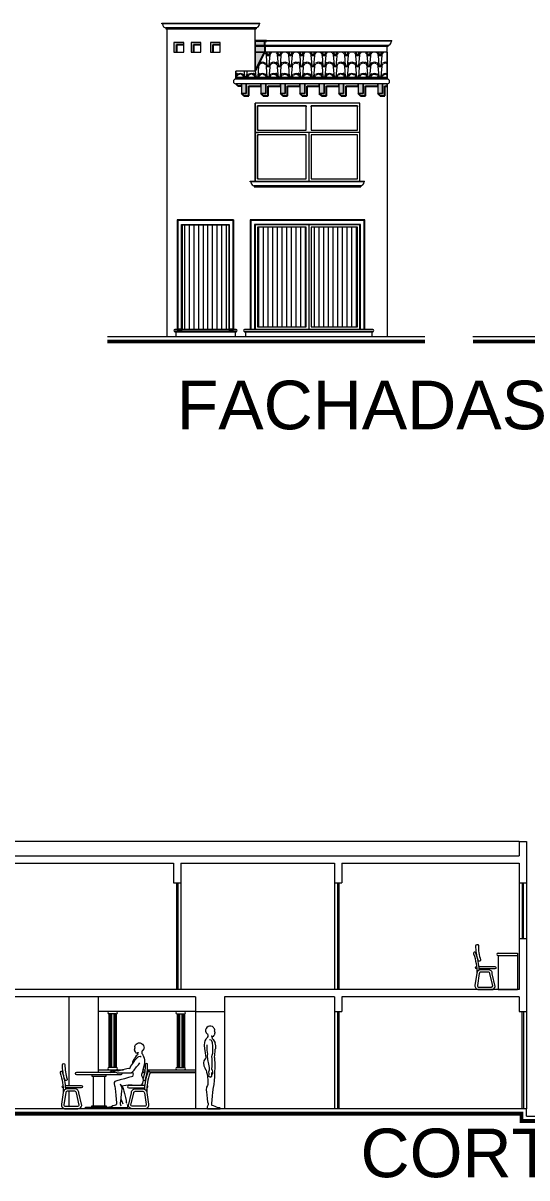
# Model space of a CAD drawing. Header units: millimetres. Extents: x 219.2 to 298.5, y 137.8 to 166.3.
# Drawn here: x 264.96 to 275.3, y 142.54 to 166.29 of the extents above; entities that cross this region are included whole.
import ezdxf

# ---------------------------------------------------------------- set-up
doc = ezdxf.new("R2010")
doc.units = ezdxf.units.MM
for name, color, linetype, lineweight in [('fach00', 33, 'Continuous', 0), ('fach20', 160, 'Continuous', 20), ('fach_som', 254, 'Continuous', 0), ('muebles', 43, 'Continuous', 0), ('ventanas', 4, 'Continuous', 0)]:
    doc.layers.add(name, color=color, linetype=linetype, lineweight=lineweight)
doc.layers.add('NOPLO', color=7, linetype='Continuous', plot=False)
doc.styles.add('espacios', font='arial.ttf', dxfattribs={"height": 0.1})
pattern_1 = [(90, (85.30191, 29.46587), (-0.09525, 6e-18), [])]

# ---------------------------------------------------------------- blocks, each defined once
blk = doc.blocks.new('CULON')
for p, q in [((243.391, 132.814), (243.398, 132.792)), ((243.398, 132.792), (243.399, 132.776)), ((243.329, 132.641), (243.323, 132.581)), ((243.323, 132.581), (243.332, 132.508)), ((243.339, 132.673), (243.329, 132.641)), ((243.361, 132.705), (243.339, 132.673)), ((243.371, 132.722), (243.361, 132.705)), ((243.376, 132.73), (243.371, 132.722)), ((243.386, 132.743), (243.376, 132.73)), ((243.386, 132.543), (243.385, 132.592)), ((243.396, 132.76), (243.386, 132.743)), ((243.399, 132.776), (243.396, 132.76)), ((243.434, 132.698), (243.46, 132.695)), ((243.46, 132.695), (243.482, 132.672)), ((243.49, 132.656), (243.482, 132.672)), ((243.488, 132.768), (243.484, 132.76)), ((243.484, 132.76), (243.484, 132.75)), ((243.484, 132.75), (243.487, 132.733)), ((243.487, 132.733), (243.491, 132.719)), ((243.495, 132.629), (243.49, 132.656)), ((243.491, 132.719), (243.509, 132.703)), ((243.502, 132.566), (243.495, 132.629)), ((243.504, 132.492), (243.502, 132.566)), ((243.509, 132.703), (243.527, 132.665)), ((243.527, 132.665), (243.547, 132.632)), ((243.561, 132.571), (243.547, 132.632)), ((243.561, 132.514), (243.561, 132.571)), ((243.332, 132.508), (243.342, 132.431)), ((243.342, 132.431), (243.351, 132.368)), ((243.353, 132.311), (243.344, 132.301)), ((243.351, 132.368), (243.357, 132.335)), ((243.357, 132.32), (243.353, 132.311)), ((243.357, 132.335), (243.357, 132.32)), ((243.389, 132.482), (243.386, 132.543)), ((243.396, 132.399), (243.389, 132.482)), ((243.393, 132.371), (243.396, 132.399)), ((243.402, 132.291), (243.393, 132.371)), ((243.482, 132.342), (243.491, 132.38)), ((243.491, 132.31), (243.482, 132.342)), ((243.491, 132.38), (243.501, 132.419)), ((243.491, 132.25), (243.491, 132.31)), ((243.501, 132.419), (243.504, 132.492)), ((243.533, 132.327), (243.542, 132.387)), ((243.533, 132.327), (243.536, 132.282)), ((243.542, 132.387), (243.549, 132.469)), ((243.549, 132.504), (243.561, 132.514)), ((243.549, 132.469), (243.549, 132.504)), ((243.319, 132.263), (243.309, 132.219)), ((243.309, 132.219), (243.316, 132.158)), ((243.316, 132.158), (243.336, 132.118)), ((243.344, 132.301), (243.319, 132.263)), ((243.336, 132.118), (243.352, 132.082)), ((243.352, 132.082), (243.365, 132.069)), ((243.365, 132.069), (243.375, 132.031)), ((243.418, 132.193), (243.402, 132.291)), ((243.431, 132.126), (243.418, 132.193)), ((243.418, 132.037), (243.434, 132.078)), ((243.434, 132.078), (243.431, 132.126)), ((243.479, 132.084), (243.485, 132.158)), ((243.498, 132.069), (243.479, 132.084)), ((243.485, 132.158), (243.491, 132.25)), ((243.504, 132.03), (243.498, 132.069)), ((243.536, 132.282), (243.542, 132.218)), ((243.542, 132.123), (243.539, 132.03)), ((243.542, 132.218), (243.542, 132.123)), ((243.375, 132.031), (243.383, 131.988)), ((243.383, 131.988), (243.39, 131.942)), ((243.39, 131.942), (243.397, 131.856)), ((243.397, 131.856), (243.401, 131.774)), ((243.424, 131.992), (243.418, 132.037)), ((243.421, 131.941), (243.424, 131.992)), ((243.449, 131.926), (243.421, 131.941)), ((243.449, 131.926), (243.482, 131.948)), ((243.482, 131.995), (243.482, 132.024)), ((243.482, 132.024), (243.488, 131.992)), ((243.482, 131.948), (243.482, 131.995)), ((243.488, 131.992), (243.501, 131.992)), ((243.501, 131.992), (243.504, 132.03)), ((243.53, 131.849), (243.523, 131.782)), ((243.533, 131.941), (243.53, 131.849)), ((243.539, 132.03), (243.533, 131.941)), ((243.374, 131.717), (243.367, 131.668)), ((243.367, 131.668), (243.371, 131.615)), ((243.371, 131.615), (243.377, 131.565)), ((243.394, 131.752), (243.374, 131.717)), ((243.401, 131.774), (243.394, 131.752)), ((243.497, 131.617), (243.486, 131.535)), ((243.507, 131.722), (243.497, 131.617)), ((243.514, 131.731), (243.507, 131.722)), ((243.523, 131.782), (243.514, 131.731)), ((243.377, 131.565), (243.384, 131.479)), ((243.384, 131.479), (243.395, 131.416)), ((243.403, 131.36), (243.388, 131.318)), ((243.395, 131.416), (243.403, 131.384)), ((243.403, 131.384), (243.403, 131.36)), ((243.486, 131.535), (243.478, 131.384)), ((243.478, 131.384), (243.478, 131.353)), ((243.388, 131.318), (243.387, 131.289)), ((243.387, 131.289), (243.391, 131.276)), ((243.391, 131.276), (243.652, 131.276)), ((243.481, 131.347), (243.478, 131.353)), ((243.486, 131.343), (243.481, 131.347)), ((243.519, 131.333), (243.486, 131.343)), ((243.549, 131.323), (243.519, 131.333)), ((243.58, 131.308), (243.549, 131.323)), ((243.615, 131.297), (243.58, 131.308)), ((243.619, 131.296), (243.615, 131.297)), ((243.634, 131.296), (243.619, 131.296)), ((243.647, 131.295), (243.634, 131.296)), ((243.652, 131.289), (243.647, 131.295)), ((243.652, 131.289), (243.652, 131.276))]:
    blk.add_line(p, q)
blk.add_lwpolyline([(243.535, 132.808), (243.537, 132.811), (243.543, 132.815), (243.539, 132.826), (243.547, 132.828), (243.551, 132.831), (243.552, 132.835), (243.537, 132.88), (243.541, 132.891), (243.54, 132.902), (243.536, 132.921), (243.526, 132.937), (243.516, 132.948, 0.718696), (243.354, 132.868), (243.357, 132.858), (243.361, 132.849), (243.364, 132.842), (243.367, 132.837), (243.37, 132.833), (243.373, 132.829), (243.376, 132.826), (243.378, 132.823), (243.381, 132.821), (243.384, 132.819), (243.387, 132.816), (243.389, 132.814), (243.391, 132.813)], format="xyb")
blk.add_lwpolyline([(243.471, 132.776), (243.473, 132.775), (243.474, 132.774), (243.476, 132.772), (243.477, 132.772), (243.479, 132.771), (243.481, 132.77), (243.483, 132.769), (243.486, 132.768), (243.488, 132.767), (243.499, 132.764), (243.517, 132.766), (243.524, 132.772), (243.526, 132.782), (243.529, 132.79), (243.533, 132.796), (243.536, 132.797), (243.538, 132.798), (243.54, 132.802), (243.539, 132.807), (243.536, 132.81)])
blk = doc.blocks.new('ojeytex')
at = {"layer": 'muebles'}
for p, q in [((234.212, 129.899), (234.234, 129.958)), ((234.257, 129.988), (234.234, 129.958)), ((234.28, 130.024), (234.257, 129.988)), ((234.299, 130.038), (234.28, 130.024)), ((234.306, 130.046), (234.299, 130.038)), ((234.305, 130.08), (234.308, 130.072)), ((234.309, 130.063), (234.306, 130.046)), ((234.308, 130.072), (234.309, 130.063)), ((234.395, 130.104), (234.394, 130.089)), ((234.394, 130.089), (234.397, 130.072)), ((234.402, 130.126), (234.395, 130.104)), ((234.397, 130.072), (234.406, 130.055)), ((234.406, 130.055), (234.415, 130.036)), ((234.415, 130.036), (234.419, 130.027)), ((234.419, 130.027), (234.427, 130.009)), ((234.427, 130.009), (234.445, 129.975)), ((234.445, 129.975), (234.451, 129.942)), ((234.451, 129.942), (234.451, 129.881)), ((233.783, 129.711), (233.753, 129.697)), ((233.753, 129.683), (233.753, 129.697)), ((233.772, 129.69), (233.799, 129.698)), ((233.813, 129.717), (233.783, 129.711)), ((233.799, 129.698), (233.809, 129.695)), ((233.809, 129.695), (233.817, 129.691)), ((233.84, 129.717), (233.813, 129.717)), ((233.872, 129.713), (233.84, 129.717)), ((233.898, 129.707), (233.872, 129.713)), ((233.968, 129.727), (233.898, 129.707)), ((234.058, 129.75), (233.968, 129.727)), ((234.117, 129.761), (234.058, 129.75)), ((234.15, 129.757), (234.117, 129.761)), ((234.21, 129.88), (234.212, 129.899)), ((234.213, 129.653), (234.211, 129.703)), ((234.415, 129.735), (234.398, 129.673)), ((234.433, 129.81), (234.415, 129.735)), ((234.451, 129.881), (234.433, 129.81)), ((233.396, 129.604), (233.396, 128.994)), ((233.629, 129.604), (233.629, 128.994)), ((233.753, 129.683), (233.772, 129.69)), ((233.817, 129.691), (233.831, 129.692)), ((233.829, 129.471), (233.826, 129.456)), ((233.826, 129.456), (233.836, 129.406)), ((233.842, 129.492), (233.829, 129.471)), ((233.831, 129.692), (233.851, 129.687)), ((233.882, 129.509), (233.842, 129.492)), ((233.851, 129.687), (233.872, 129.678)), ((233.872, 129.678), (233.886, 129.67)), ((233.946, 129.53), (233.882, 129.509)), ((233.886, 129.67), (233.903, 129.667)), ((233.903, 129.667), (233.91, 129.672)), ((233.91, 129.672), (233.919, 129.672)), ((233.919, 129.672), (233.958, 129.674)), ((234.036, 129.552), (233.946, 129.53)), ((234.121, 129.577), (234.036, 129.552)), ((234.211, 129.6), (234.121, 129.577)), ((234.213, 129.653), (234.203, 129.598)), ((234.41, 129.461), (234.385, 129.424)), ((234.389, 129.641), (234.387, 129.626)), ((234.387, 129.626), (234.389, 129.617)), ((234.398, 129.673), (234.389, 129.641)), ((234.389, 129.617), (234.397, 129.606)), ((234.397, 129.606), (234.418, 129.565)), ((234.423, 129.52), (234.41, 129.461)), ((234.418, 129.565), (234.423, 129.52)), ((233.836, 129.406), (233.842, 129.396)), ((233.842, 129.396), (233.852, 129.292)), ((233.852, 129.292), (233.863, 129.21)), ((233.948, 129.449), (233.956, 129.426)), ((233.956, 129.426), (233.976, 129.391)), ((233.973, 129.239), (233.965, 129.153)), ((233.97, 129.406), (233.966, 129.408)), ((233.966, 129.408), (233.985, 129.392)), ((233.981, 129.403), (233.97, 129.406)), ((233.978, 129.289), (233.973, 129.239)), ((233.976, 129.391), (233.982, 129.342)), ((233.982, 129.342), (233.978, 129.289)), ((234.067, 129.413), (233.985, 129.402)), ((233.985, 129.392), (234.008, 129.349)), ((234.008, 129.349), (234.023, 129.298)), ((234.023, 129.298), (234.035, 129.249)), ((234.035, 129.249), (234.059, 129.166)), ((234.113, 129.416), (234.067, 129.413)), ((234.157, 129.417), (234.113, 129.416)), ((234.196, 129.416), (234.157, 129.417)), ((234.246, 129.412), (234.196, 129.416)), ((234.317, 129.411), (234.246, 129.412)), ((234.354, 129.412), (234.317, 129.411)), ((234.385, 129.424), (234.354, 129.412)), ((233.735, 128.971), (233.769, 128.982)), ((233.769, 128.982), (233.801, 128.998)), ((233.801, 128.998), (233.83, 129.007)), ((233.83, 129.007), (233.864, 129.018)), ((233.863, 129.21), (233.871, 129.058)), ((233.864, 129.018), (233.869, 129.021)), ((233.869, 129.021), (233.871, 129.027)), ((233.871, 129.058), (233.871, 129.027)), ((233.955, 129.091), (233.946, 129.058)), ((233.946, 129.058), (233.946, 129.035)), ((233.946, 129.035), (233.962, 128.992)), ((233.965, 129.153), (233.955, 129.091)), ((233.958, 129.004), (233.968, 129.007)), ((233.963, 129.138), (234.007, 129.037)), ((234.059, 129.166), (234.071, 129.103)), ((234.071, 129.103), (234.075, 129.07)), ((234.075, 129.07), (234.08, 129.049)), ((234.09, 129.02), (234.1, 128.992)), ((234.1, 128.992), (234.1, 128.963)), ((233.698, 128.963), (233.703, 128.969)), ((233.698, 128.963), (233.698, 128.95)), ((233.959, 128.95), (233.698, 128.95)), ((233.703, 128.969), (233.716, 128.97)), ((233.716, 128.97), (233.73, 128.97)), ((233.73, 128.97), (233.735, 128.971)), ((234.097, 128.95), (233.836, 128.95)), ((234.1, 128.963), (234.097, 128.95))]:
    blk.add_line(p, q, dxfattribs=at)
for points in [[(234.258, 130.122), (234.255, 130.124), (234.25, 130.128), (234.254, 130.14), (234.246, 130.141), (234.242, 130.144), (234.241, 130.148), (234.256, 130.193), (234.252, 130.204), (234.253, 130.215), (234.258, 130.235), (234.267, 130.25), (234.277, 130.261, -0.718696), (234.439, 130.18), (234.436, 130.17), (234.432, 130.161), (234.429, 130.155), (234.426, 130.149), (234.423, 130.145), (234.42, 130.141), (234.417, 130.138), (234.415, 130.136), (234.412, 130.133), (234.409, 130.131), (234.406, 130.128), (234.404, 130.126), (234.402, 130.125)], [(233.958, 129.674), (234.014, 129.675), (234.076, 129.673), (234.117, 129.67, 0.037123), (234.118, 129.67), (234.179, 129.674, 0.178147), (234.185, 129.677), (234.204, 129.694), (234.234, 129.73), (234.288, 129.793), (234.326, 129.84), (234.356, 129.879)], [(232.715, 129.671, -0.094814), (232.781, 129.268, -0.094814)], [(233.985, 129.67, -0.555067), (233.963, 129.634), (233.058, 129.634, -1), (233.058, 129.684), (233.843, 129.684)], [(234.563, 129.671, 0.094814), (234.497, 129.268, 0.094814)], [(232.779, 129.362, -0.795289), (232.775, 129.41)], [(232.825, 129.412), (233.151, 129.412, -1), (233.151, 129.362), (232.829, 129.362, -1)], [(234.452, 129.412), (234.127, 129.412, 1), (234.127, 129.362), (234.448, 129.362, 1)], [(234.498, 129.362, 0.795289), (234.503, 129.41)]]:
    blk.add_lwpolyline(points, format="xyb", dxfattribs=at)
for points in [[(234.38, 129.994), (234.357, 130.006), (234.325, 130.001), (234.309, 129.993), (234.289, 129.973), (234.246, 129.927), (234.201, 129.868), (234.16, 129.807), (234.145, 129.771), (234.14, 129.758)], [(234.321, 130.088), (234.32, 130.087), (234.318, 130.086), (234.317, 130.085), (234.315, 130.084), (234.314, 130.083), (234.312, 130.082), (234.31, 130.082), (234.307, 130.081), (234.304, 130.08), (234.293, 130.077), (234.276, 130.079), (234.269, 130.085), (234.267, 130.095), (234.264, 130.103), (234.26, 130.109), (234.257, 130.11), (234.254, 130.111), (234.252, 130.115), (234.254, 130.12), (234.257, 130.123)], [(233.366, 129.634), (233.366, 129.604), (233.659, 129.604), (233.659, 129.634)], [(233.366, 128.964), (233.366, 128.994), (233.659, 128.994), (233.659, 128.964)], [(233.791, 128.946), (233.791, 128.934), (233.234, 128.934), (233.234, 128.964), (233.702, 128.964)]]:
    blk.add_lwpolyline(points, dxfattribs=at)
for points in [[(232.814, 129.844, 0.081444), (232.86, 129.544, -1), (232.81, 129.537, -0.081272), (232.764, 129.837, -0.979526)], [(234.464, 129.844, -0.081444), (234.418, 129.544, 1), (234.468, 129.537, 0.081272), (234.514, 129.837, 0.979526)], [(232.823, 128.934), (233.08, 128.934, 0.370347), (233.159, 129.002), (233.099, 129.259, 0.431601), (233.019, 129.343), (232.861, 129.343, 0.397037), (232.781, 129.268), (232.744, 129.026, 0.459484)], [(232.823, 128.984), (233.08, 128.984, 0.370347), (233.11, 129.01), (233.049, 129.263, 0.414214), (233.019, 129.293), (232.861, 129.293, 0.414214), (232.831, 129.263), (232.793, 129.019, 0.459484)], [(234.455, 128.934), (234.198, 128.934, -0.370347), (234.119, 129.002), (234.179, 129.259, -0.431601), (234.259, 129.343), (234.417, 129.343, -0.397037), (234.497, 129.268), (234.534, 129.026, -0.459484)], [(234.455, 128.984), (234.198, 128.984, -0.370347), (234.168, 129.01), (234.229, 129.263, -0.414214), (234.259, 129.293), (234.417, 129.293, -0.414214), (234.447, 129.263), (234.484, 129.019, -0.459484)]]:
    blk.add_lwpolyline(points, format="xyb", close=True, dxfattribs=at)
for centre, radius, start, end in [((232.738, 129.679), 0.025, 19.7249, 200.6682), ((234.54, 129.679), 0.025, 339.3318, 160.2751), ((231.697, 129.296), 1.134, 2.087, 20.2015), ((235.581, 129.296), 1.134, 159.7985, 177.913), ((233.984, 129.412), 0.01, 252.0694, 277.7926)]:
    blk.add_arc(centre, radius, start, end, dxfattribs=at)

msp = doc.modelspace()

# ---------------------------------------------------------------- hatches: boundary and pattern name
at = {"layer": 'fach00'}
h = msp.add_hatch(dxfattribs=at)
h.set_pattern_fill('SPANTILE', color=256, scale=0.23, style=0, pattern_type=2)
h.set_pattern_definition([(274.9697, (105.954533, 29.695867), (-0.2299980006, 2.76000024185), [0.21239856, -5.09756383]), (180, (105.97293, 29.48427), (-0.23, -0.23), [0.0184, -0.2116]), (0, (105.74293, 29.46587), (0.23, 0.23), [0.0644, -0.1656]), (90, (105.80733, 29.46587), (-0.23, 0.23), [0.023, -0.207]), (270, (105.95453, 29.48887), (0.23, -0.23), [0.023, -0.207]), (0, (105.95453, 29.46587), (0.23, 0.23), [0.0184, -0.2116]), (0, (105.74293, 29.48427), (0.23, 0.23), [0.046, -0.184]), (85.0303, (105.788933, 29.484267), (0.2299980006, 2.76000024185), [0.21239856, -5.09756383]), (52.6961, (105.788933, 29.4957674), (-2.98999675467, -3.9100024706), [0.06072184, -6.0114525]), (18.4349, (105.82573, 29.54407), (0.4600001, 0.229999633), [0.05818586, -0.66913785]), (341.5651, (105.88093, 29.56247), (-0.4600001, 0.229999633), [0.05818586, -0.66913785]), (307.3039, (105.936133, 29.5440674), (2.98999675467, -3.9100024706), [0.06072184, -6.0114525]), (20.2249, (105.837233, 29.527967), (-2.5299993708, -0.9200019172), [0.04657155, -4.61057356]), (339.7751, (105.880933, 29.544067), (2.5299993708, -0.9200019172), [0.04657155, -4.61057356]), (307.4054, (105.924633, 29.527967), (2.3000022891, -2.98999826695), [0.04922207, -4.87299275]), (52.5946, (105.807333, 29.488867), (-2.3000022891, -2.98999826695), [0.04922207, -4.87299275])])
h.paths.add_polyline_path([(272.437, 165.17), (272.437, 165.692), (269.924, 165.692), (269.721, 165.303), (269.325, 165.303), (269.325, 165.17)])
h = msp.add_hatch(color=256, dxfattribs=at)
h.paths.add_polyline_path([(269.44, 164.843), (269.54, 164.843), (269.54, 165.043), (269.44, 165.043)])
h.paths.add_polyline_path([(269.94, 165.043), (269.84, 165.043), (269.84, 164.843), (269.94, 164.843)])
h.paths.add_polyline_path([(270.34, 165.043), (270.24, 165.043), (270.24, 164.843), (270.34, 164.843)])
h.paths.add_polyline_path([(270.74, 165.043), (270.64, 165.043), (270.64, 164.843), (270.74, 164.843)])
h.paths.add_polyline_path([(271.14, 165.043), (271.04, 165.043), (271.04, 164.843), (271.14, 164.843)])
h.paths.add_polyline_path([(271.54, 165.043), (271.44, 165.043), (271.44, 164.843), (271.54, 164.843)])
h.paths.add_polyline_path([(271.94, 165.043), (271.84, 165.043), (271.84, 164.843), (271.94, 164.843)])
h.paths.add_polyline_path([(272.34, 165.043), (272.24, 165.043), (272.24, 164.843), (272.34, 164.843)])
h = msp.add_hatch(dxfattribs=at)
h.set_pattern_fill('LINE', color=256, scale=0.03, angle=90, style=0)
h.set_pattern_definition(pattern_1)
h.paths.add_polyline_path([(268.222, 159.992), (269.181, 159.992), (269.181, 162.142), (268.222, 162.142)])
h = msp.add_hatch(dxfattribs=at)
h.set_pattern_fill('LINE', color=256, scale=0.03, angle=90, style=0)
h.set_pattern_definition(pattern_1)
h.paths.add_polyline_path([(270.773, 162.092), (269.771, 162.092), (269.771, 160.042), (270.773, 160.042)])
h.paths.add_polyline_path([(270.873, 160.042), (271.824, 160.042), (271.824, 162.092), (270.873, 162.092)])
at = {"layer": 'fach_som'}
h = msp.add_hatch(color=256, dxfattribs=at)
h.paths.add_polyline_path([(269.721, 165.917), (269.721, 165.834), (269.924, 165.834), (269.924, 165.917)])
h.paths.add_polyline_path([(269.721, 165.934), (269.721, 165.917), (269.944, 165.917), (269.944, 165.934)])
h.paths.add_polyline_path([(269.944, 165.817), (269.944, 165.834), (269.721, 165.834), (269.721, 165.817)])
h.paths.add_polyline_path([(269.721, 165.817), (269.721, 165.692), (269.924, 165.692), (269.924, 165.817)])
h.paths.add_polyline_path([(269.721, 165.303), (269.924, 165.692), (269.721, 165.692)])
h.paths.add_polyline_path([(269.44, 164.993), (269.44, 165.043), (269.325, 165.043), (269.375, 164.993)])
h.paths.add_polyline_path([(269.84, 164.993), (269.84, 165.043), (269.54, 165.043), (269.54, 164.843), (269.44, 164.843), (269.49, 164.793), (269.59, 164.793), (269.59, 164.993)])
h.paths.add_polyline_path([(269.94, 165.043), (269.94, 164.843), (269.84, 164.843), (269.89, 164.793), (269.99, 164.793), (269.99, 164.993), (270.24, 164.993), (270.24, 165.043)])
h.paths.add_polyline_path([(270.34, 165.043), (270.34, 164.843), (270.24, 164.843), (270.29, 164.793), (270.39, 164.793), (270.39, 164.993), (270.64, 164.993), (270.64, 165.043)])
h.paths.add_polyline_path([(271.04, 164.993), (271.04, 165.043), (270.74, 165.043), (270.74, 164.843), (270.64, 164.843), (270.69, 164.793), (270.79, 164.793), (270.79, 164.993)])
h.paths.add_polyline_path([(271.44, 164.993), (271.44, 165.043), (271.14, 165.043), (271.14, 164.843), (271.04, 164.843), (271.09, 164.793), (271.19, 164.793), (271.19, 164.993)])
h.paths.add_polyline_path([(271.84, 164.993), (271.84, 165.043), (271.54, 165.043), (271.54, 164.843), (271.44, 164.843), (271.49, 164.793), (271.59, 164.793), (271.59, 164.993)])
h.paths.add_polyline_path([(271.94, 165.043), (271.94, 164.843), (271.84, 164.843), (271.89, 164.793), (271.99, 164.793), (271.99, 164.993), (272.24, 164.993), (272.24, 165.043)])
h.paths.add_polyline_path([(272.437, 164.993), (272.437, 165.043), (272.34, 165.043), (272.34, 164.843), (272.24, 164.843), (272.29, 164.793), (272.39, 164.793), (272.39, 164.993)])
h.paths.add_polyline_path([(268.805, 165.892), (268.805, 165.692), (268.855, 165.692), (268.855, 165.842), (269.005, 165.842), (269.005, 165.892)])
h.paths.add_polyline_path([(268.405, 165.892), (268.405, 165.692), (268.455, 165.692), (268.455, 165.842), (268.605, 165.842), (268.605, 165.892)])
h.paths.add_polyline_path([(268.255, 165.842), (268.255, 165.892), (268.055, 165.892), (268.055, 165.692), (268.105, 165.692), (268.105, 165.842)])

# ---------------------------------------------------------------- linework, layer by layer
at = {"layer": 'fach00'}
for p, q in [((269.721, 165.934), (272.434, 165.934)), ((269.721, 165.934), (272.532, 165.934)), ((272.532, 165.917), (269.721, 165.917)), ((272.454, 165.834), (269.721, 165.834)), ((269.721, 165.817), (272.454, 165.817)), ((272.437, 165.692), (272.437, 165.817)), ((272.454, 165.834), (272.454, 165.817)), ((272.532, 165.917), (272.532, 165.934)), ((271.874, 164.042), (269.721, 164.042)), ((270.823, 164.042), (270.823, 163.042)), ((269.623, 163.042), (271.972, 163.042)), ((269.623, 163.026), (269.623, 163.042)), ((271.972, 163.026), (269.623, 163.026)), ((271.972, 163.026), (271.972, 163.042)), ((271.894, 162.942), (269.701, 162.942)), ((269.701, 162.942), (269.701, 162.926)), ((269.701, 162.926), (271.894, 162.926)), ((271.894, 162.942), (271.894, 162.926)), ((270.823, 162.142), (270.823, 159.992)), ((275.144, 149.461), (263.074, 149.461)), ((268.104, 148.611), (268.104, 146.411)), ((268.134, 148.611), (268.134, 146.411)), ((268.194, 148.611), (268.194, 146.411)), ((271.354, 148.611), (271.354, 146.411)), ((271.414, 148.611), (271.414, 146.411)), ((271.444, 148.611), (271.444, 146.411)), ((275.144, 148.611), (275.144, 147.461)), ((275.294, 148.611), (275.294, 147.461)), ((274.714, 147.161), (275.114, 147.161)), ((274.714, 147.111), (275.114, 147.111)), ((274.714, 147.111), (274.714, 146.411)), ((275.114, 147.161), (275.114, 146.411)), ((274.714, 146.411), (275.114, 146.411)), ((265.894, 146.261), (265.894, 144.439)), ((265.894, 146.261), (265.894, 144.439)), ((266.494, 146.261), (266.494, 144.711)), ((268.494, 145.961), (266.494, 145.961)), ((266.494, 145.961), (266.494, 144.761)), ((266.719, 145.911), (266.719, 144.811)), ((266.869, 145.911), (266.719, 145.911)), ((266.724, 145.911), (266.724, 144.811)), ((266.734, 145.911), (266.734, 144.811)), ((266.749, 145.911), (266.749, 144.811)), ((266.771, 145.911), (266.771, 144.811)), ((266.817, 145.911), (266.817, 144.811)), ((266.839, 145.911), (266.839, 144.811)), ((266.854, 145.911), (266.854, 144.811)), ((266.864, 145.911), (266.864, 144.811)), ((266.869, 145.911), (266.869, 144.811)), ((268.119, 145.911), (268.269, 145.911)), ((268.119, 145.911), (268.119, 144.811)), ((268.124, 145.911), (268.124, 144.811)), ((268.134, 145.911), (268.134, 144.811)), ((268.149, 145.911), (268.149, 144.811)), ((268.171, 145.911), (268.171, 144.811)), ((268.217, 145.911), (268.217, 144.811)), ((268.239, 145.911), (268.239, 144.811)), ((268.254, 145.911), (268.254, 144.811)), ((268.264, 145.911), (268.264, 144.811)), ((268.269, 145.911), (268.269, 144.811)), ((268.494, 145.961), (268.494, 143.961)), ((269.094, 145.961), (269.094, 143.961)), ((271.354, 145.961), (271.354, 143.961)), ((271.414, 145.961), (271.414, 143.961)), ((271.444, 145.961), (271.444, 143.961)), ((275.204, 145.961), (275.204, 143.961)), ((275.234, 145.961), (275.234, 143.961)), ((275.294, 145.961), (275.294, 143.961)), ((266.494, 144.761), (267.015, 144.761)), ((266.869, 144.811), (266.719, 144.811)), ((267.451, 144.701), (267.399, 144.701)), ((267.453, 144.711), (267.402, 144.711)), ((267.415, 144.761), (267.459, 144.761)), ((267.513, 144.701), (267.502, 144.701)), ((267.516, 144.711), (267.503, 144.711)), ((267.509, 144.761), (268.494, 144.761)), ((268.494, 144.711), (267.563, 144.711)), ((268.494, 144.701), (267.565, 144.701)), ((268.119, 144.811), (268.269, 144.811)), ((265.894, 144.389), (265.894, 144.371)), ((265.894, 144.321), (265.894, 144.011))]:
    msp.add_line(p, q, dxfattribs=at)
for points in [[(269.44, 164.843), (269.54, 164.843), (269.54, 165.043), (269.44, 165.043)], [(269.84, 164.843), (269.94, 164.843), (269.94, 165.043), (269.84, 165.043)], [(270.24, 164.843), (270.34, 164.843), (270.34, 165.043), (270.24, 165.043)], [(270.64, 164.843), (270.74, 164.843), (270.74, 165.043), (270.64, 165.043)], [(271.04, 164.843), (271.14, 164.843), (271.14, 165.043), (271.04, 165.043)], [(271.44, 164.843), (271.54, 164.843), (271.54, 165.043), (271.44, 165.043)], [(271.84, 164.843), (271.94, 164.843), (271.94, 165.043), (271.84, 165.043)], [(272.24, 164.843), (272.34, 164.843), (272.34, 165.043), (272.24, 165.043)], [(270.773, 164.592), (269.771, 164.592), (269.771, 164.092), (270.773, 164.092)], [(271.824, 164.592), (270.873, 164.592), (270.873, 164.092), (271.824, 164.092)], [(270.773, 163.992), (269.771, 163.992), (269.771, 163.092), (270.773, 163.092)], [(271.824, 163.992), (270.873, 163.992), (270.873, 163.092), (271.824, 163.092)], [(269.281, 162.242), (268.122, 162.242), (268.122, 159.992), (268.222, 159.992), (268.222, 162.142), (269.181, 162.142), (269.181, 159.992), (269.281, 159.992)], [(269.271, 162.232), (268.132, 162.232), (268.132, 160.002), (268.212, 160.002), (268.212, 162.152), (269.191, 162.152), (269.191, 160.002), (269.271, 160.002)], [(270.773, 162.092), (269.771, 162.092), (269.771, 160.042), (270.773, 160.042)], [(271.824, 162.092), (270.873, 162.092), (270.873, 160.042), (271.824, 160.042)]]:
    msp.add_lwpolyline(points, close=True, dxfattribs=at)
for points in [[(271.964, 159.992), (271.964, 162.232), (269.631, 162.232), (269.631, 159.992)], [(271.884, 159.992), (271.884, 162.152), (269.711, 162.152), (269.711, 159.992)]]:
    msp.add_lwpolyline(points, dxfattribs=at)
for centre, radius, start, end in [((272.437, 165.917), 0.0836, 270, 360), ((269.717, 163.026), 0.0836, 180, 270), ((271.878, 163.026), 0.0836, 270, 360), ((274.714, 147.136), 0.025, 90, 270), ((266.719, 145.936), 0.025, 90, 270), ((266.869, 145.936), 0.025, 270, 90), ((268.119, 145.936), 0.025, 90, 270), ((268.269, 145.936), 0.025, 270, 90), ((266.719, 144.786), 0.025, 90, 270), ((266.869, 144.786), 0.025, 270, 90), ((268.119, 144.786), 0.025, 90, 270), ((268.269, 144.786), 0.025, 270, 90)]:
    msp.add_arc(centre, radius, start, end, dxfattribs=at)
at = {"layer": 'fach20'}
for p, q in [((267.806, 166.276), (267.806, 166.292)), ((267.806, 166.292), (269.819, 166.292)), ((269.819, 166.276), (267.806, 166.276)), ((268.547, 166.292), (268.547, 166.292)), ((269.819, 166.276), (269.819, 166.292)), ((267.885, 166.192), (267.885, 166.176)), ((269.741, 166.192), (267.885, 166.192)), ((267.885, 166.176), (269.741, 166.176)), ((267.905, 166.176), (267.905, 159.842)), ((269.721, 165.303), (269.721, 166.176)), ((269.741, 166.192), (269.741, 166.176)), ((272.437, 165.692), (269.721, 165.692)), ((272.437, 165.692), (272.437, 165.14)), ((269.721, 165.303), (269.325, 165.303)), ((269.325, 165.14), (269.325, 165.303)), ((272.437, 165.17), (269.325, 165.17)), ((272.437, 165.14), (269.325, 165.14)), ((272.437, 165.043), (269.325, 165.043)), ((272.437, 165.043), (272.437, 159.842)), ((269.721, 163.042), (269.721, 164.642)), ((271.874, 164.642), (269.721, 164.642)), ((271.874, 163.042), (271.874, 164.642)), ((269.281, 162.242), (268.122, 162.242)), ((268.122, 162.242), (268.122, 159.992)), ((269.281, 162.242), (269.281, 159.992)), ((269.181, 162.142), (268.222, 162.142)), ((268.222, 162.142), (268.222, 159.992)), ((269.181, 162.142), (269.181, 159.992)), ((269.33, 159.992), (268.074, 159.992)), ((268.074, 159.952), (268.074, 159.932)), ((269.33, 159.952), (268.074, 159.952)), ((269.33, 159.932), (268.074, 159.932)), ((268.094, 159.932), (268.094, 159.842)), ((269.31, 159.932), (269.31, 159.842)), ((269.33, 159.952), (269.33, 159.932)), ((272.141, 159.992), (269.505, 159.992)), ((269.505, 159.952), (272.141, 159.952)), ((269.505, 159.952), (269.505, 159.932)), ((272.141, 159.932), (269.505, 159.932)), ((269.525, 159.932), (269.525, 159.842)), ((272.121, 159.932), (272.121, 159.842)), ((272.141, 159.952), (272.141, 159.932)), ((273.21, 159.842), (266.687, 159.842)), ((280.961, 159.842), (274.197, 159.842)), ((275.144, 149.461), (275.144, 149.161)), ((275.144, 149.461), (275.294, 149.461)), ((275.294, 149.461), (275.294, 148.611)), ((263.074, 149.161), (275.144, 149.161)), ((263.074, 149.011), (268.044, 149.011)), ((268.044, 149.011), (268.044, 148.611)), ((268.194, 149.011), (268.194, 148.611)), ((268.194, 149.011), (271.354, 149.011)), ((271.354, 149.011), (271.354, 148.611)), ((271.504, 149.011), (271.504, 148.611)), ((271.504, 149.011), (275.144, 149.011)), ((275.144, 149.011), (275.144, 148.611)), ((268.044, 148.611), (268.194, 148.611)), ((271.354, 148.611), (271.504, 148.611)), ((275.144, 148.611), (275.294, 148.611)), ((275.144, 147.461), (275.294, 147.461)), ((275.144, 147.461), (275.144, 146.411)), ((275.294, 147.461), (275.294, 145.961)), ((275.144, 146.411), (263.074, 146.411)), ((268.494, 146.261), (263.242, 146.261)), ((268.494, 146.261), (268.494, 145.961)), ((269.094, 146.261), (269.094, 145.961)), ((271.354, 146.261), (269.094, 146.261)), ((271.354, 146.261), (271.354, 145.961)), ((275.144, 146.261), (271.504, 146.261)), ((271.504, 146.261), (271.504, 145.961)), ((275.144, 146.261), (275.144, 145.961)), ((268.494, 145.961), (269.094, 145.961)), ((271.354, 145.961), (271.504, 145.961)), ((275.144, 145.961), (275.294, 145.961)), ((275.294, 143.961), (253.484, 143.961)), ((275.294, 143.811), (275.294, 143.961)), ((275.294, 143.811), (276.165, 143.811))]:
    msp.add_line(p, q, dxfattribs=at)
for points in [[(268.055, 165.692), (268.255, 165.692), (268.255, 165.892), (268.055, 165.892)], [(268.405, 165.692), (268.605, 165.692), (268.605, 165.892), (268.405, 165.892)], [(268.805, 165.692), (269.005, 165.692), (269.005, 165.892), (268.805, 165.892)]]:
    msp.add_lwpolyline(points, close=True, dxfattribs=at)
for points in [[(271.974, 159.992), (271.974, 162.242), (269.621, 162.242), (269.621, 159.992)], [(271.874, 159.992), (271.874, 162.142), (269.721, 162.142), (269.721, 159.992)]]:
    msp.add_lwpolyline(points, dxfattribs=at)
at = {"layer": 'fach20', "const_width": 0.08}
for points in [[(273.21, 159.742), (266.687, 159.742)], [(280.961, 159.742), (274.197, 159.742)], [(251.693, 143.561), (252.29, 143.561), (253.49, 143.861), (275.194, 143.861), (275.194, 143.711), (276.165, 143.711)]]:
    msp.add_lwpolyline(points, dxfattribs=at)
at = {"layer": 'fach20'}
for centre, radius, start, end in [((267.901, 166.276), 0.0836, 180, 270), ((269.725, 166.276), 0.0836, 270, 360), ((269.325, 165.092), 0.0484, 90, 270), ((272.437, 165.092), 0.0484, 270, 90), ((268.074, 159.972), 0.02, 90, 270), ((269.33, 159.972), 0.02, 270, 90), ((269.505, 159.972), 0.02, 90, 270), ((272.141, 159.972), 0.02, 270, 90)]:
    msp.add_arc(centre, radius, start, end, dxfattribs=at)
at = {"layer": 'muebles'}
for points in [[(274.309, 147.321, 0.081444), (274.354, 147.022, -1), (274.305, 147.014, -0.081272), (274.259, 147.314, -0.979526)], [(274.318, 146.411), (274.575, 146.411, 0.370347), (274.654, 146.479), (274.594, 146.736, 0.431601), (274.514, 146.821), (274.356, 146.821, 0.397037), (274.276, 146.745), (274.239, 146.503, 0.459484)], [(274.318, 146.461), (274.575, 146.461, 0.370347), (274.605, 146.487), (274.544, 146.741, 0.414214), (274.514, 146.771), (274.356, 146.771, 0.414214), (274.326, 146.741), (274.288, 146.496, 0.459484)]]:
    msp.add_lwpolyline(points, format="xyb", close=True, dxfattribs=at)
for points in [[(274.209, 147.148, -0.094814), (274.276, 146.745, -0.094814)], [(274.274, 146.839, -0.795289), (274.27, 146.888)], [(274.32, 146.889), (274.646, 146.889, -1), (274.646, 146.839), (274.324, 146.839, -1)]]:
    msp.add_lwpolyline(points, format="xyb", dxfattribs=at)
for centre, radius, start, end in [((274.233, 147.157), 0.025, 19.7249, 200.6682), ((273.192, 146.773), 1.134, 2.087, 20.2015)]:
    msp.add_arc(centre, radius, start, end, dxfattribs=at)
at = {"layer": 'NOPLO'}
for p, q in [((268.255, 165.842), (268.105, 165.842)), ((268.105, 165.842), (268.105, 165.692)), ((268.605, 165.842), (268.455, 165.842)), ((268.455, 165.842), (268.455, 165.692)), ((268.855, 165.842), (268.855, 165.692)), ((269.005, 165.842), (268.855, 165.842)), ((269.924, 165.834), (269.924, 165.917)), ((269.924, 165.817), (269.924, 165.692)), ((269.944, 165.903), (269.944, 165.948)), ((269.944, 165.807), (269.944, 165.848)), ((269.721, 165.303), (269.924, 165.692)), ((269.375, 164.993), (269.325, 165.043)), ((269.44, 164.993), (269.375, 164.993)), ((269.59, 164.993), (269.84, 164.993)), ((269.59, 164.793), (269.59, 164.993)), ((269.99, 164.793), (269.99, 164.993)), ((269.99, 164.993), (270.24, 164.993)), ((270.39, 164.993), (270.64, 164.993)), ((270.39, 164.793), (270.39, 164.993)), ((270.79, 164.993), (271.04, 164.993)), ((270.79, 164.793), (270.79, 164.993)), ((271.19, 164.993), (271.44, 164.993)), ((271.19, 164.793), (271.19, 164.993)), ((271.59, 164.993), (271.84, 164.993)), ((271.59, 164.793), (271.59, 164.993)), ((271.99, 164.993), (272.24, 164.993)), ((271.99, 164.793), (271.99, 164.993)), ((272.39, 164.993), (272.437, 164.993)), ((272.39, 164.793), (272.39, 164.993)), ((269.49, 164.793), (269.44, 164.843)), ((269.49, 164.793), (269.59, 164.793)), ((269.89, 164.793), (269.84, 164.843)), ((269.89, 164.793), (269.99, 164.793)), ((270.29, 164.793), (270.24, 164.843)), ((270.29, 164.793), (270.39, 164.793)), ((270.69, 164.793), (270.64, 164.843)), ((270.69, 164.793), (270.79, 164.793)), ((271.09, 164.793), (271.04, 164.843)), ((271.09, 164.793), (271.19, 164.793)), ((271.49, 164.793), (271.44, 164.843)), ((271.49, 164.793), (271.59, 164.793)), ((271.89, 164.793), (271.84, 164.843)), ((271.89, 164.793), (271.99, 164.793)), ((272.29, 164.793), (272.24, 164.843)), ((272.29, 164.793), (272.39, 164.793))]:
    msp.add_line(p, q, dxfattribs=at)
at = {"layer": 'NOPLO', "color": 33, "lineweight": 0}
for p, q in [((269.944, 165.934), (269.721, 165.934)), ((269.924, 165.917), (269.721, 165.917)), ((269.721, 165.917), (269.944, 165.917)), ((269.721, 165.834), (269.924, 165.834)), ((269.944, 165.834), (269.721, 165.834)), ((269.924, 165.817), (269.721, 165.817)), ((269.721, 165.817), (269.944, 165.817)), ((269.44, 164.993), (269.44, 165.043)), ((269.54, 165.043), (269.54, 164.843)), ((269.84, 164.993), (269.84, 165.043)), ((269.94, 165.043), (269.94, 164.843)), ((270.24, 164.993), (270.24, 165.043)), ((270.34, 165.043), (270.34, 164.843)), ((270.64, 164.993), (270.64, 165.043)), ((270.74, 165.043), (270.74, 164.843)), ((271.04, 164.993), (271.04, 165.043)), ((271.14, 165.043), (271.14, 164.843)), ((271.44, 164.993), (271.44, 165.043)), ((271.54, 165.043), (271.54, 164.843)), ((271.84, 164.993), (271.84, 165.043)), ((271.94, 165.043), (271.94, 164.843)), ((272.24, 164.993), (272.24, 165.043)), ((272.34, 165.043), (272.34, 164.843)), ((269.54, 164.843), (269.44, 164.843)), ((269.94, 164.843), (269.84, 164.843)), ((270.34, 164.843), (270.24, 164.843)), ((270.74, 164.843), (270.64, 164.843)), ((271.14, 164.843), (271.04, 164.843)), ((271.54, 164.843), (271.44, 164.843)), ((271.94, 164.843), (271.84, 164.843)), ((272.34, 164.843), (272.24, 164.843)), ((269.771, 164.092), (269.771, 164.592)), ((269.771, 164.592), (270.773, 164.592)), ((270.773, 164.592), (269.771, 164.592)), ((269.771, 164.592), (269.771, 164.092)), ((270.773, 164.592), (270.773, 164.572)), ((270.773, 164.572), (270.773, 164.592)), ((270.873, 164.572), (270.873, 164.592)), ((270.873, 164.592), (271.824, 164.592)), ((271.824, 164.592), (270.873, 164.592)), ((270.873, 164.592), (270.873, 164.572)), ((271.824, 164.592), (271.824, 164.572)), ((271.824, 164.572), (271.824, 164.592)), ((269.721, 164.042), (269.791, 164.042)), ((269.791, 164.042), (269.721, 164.042)), ((269.791, 164.092), (269.771, 164.092)), ((269.771, 164.092), (269.791, 164.092)), ((269.771, 163.092), (269.771, 163.992)), ((269.771, 163.992), (269.791, 163.992)), ((269.791, 163.992), (269.771, 163.992)), ((269.771, 163.992), (269.771, 163.092)), ((269.721, 163.042), (269.791, 163.042)), ((269.791, 163.092), (269.771, 163.092)), ((269.771, 163.092), (269.791, 163.092))]:
    msp.add_line(p, q, dxfattribs=at)
at = {"layer": 'NOPLO', "color": 160, "lineweight": 0}
for p, q in [((269.721, 165.934), (269.721, 165.917)), ((269.721, 165.917), (269.721, 165.834)), ((269.721, 165.834), (269.721, 165.817)), ((269.721, 165.817), (269.721, 165.692)), ((269.924, 165.692), (269.721, 165.692)), ((269.721, 165.692), (269.721, 165.303)), ((269.721, 165.692), (269.924, 165.692)), ((272.437, 165.692), (269.924, 165.692)), ((272.437, 165.17), (272.437, 165.692)), ((269.721, 165.303), (269.325, 165.303)), ((269.325, 165.303), (269.325, 165.17)), ((269.325, 165.17), (272.437, 165.17)), ((269.44, 165.043), (269.325, 165.043)), ((269.84, 165.043), (269.54, 165.043)), ((270.24, 165.043), (269.94, 165.043)), ((270.64, 165.043), (270.34, 165.043)), ((271.04, 165.043), (270.74, 165.043)), ((271.44, 165.043), (271.14, 165.043)), ((271.84, 165.043), (271.54, 165.043)), ((272.24, 165.043), (271.94, 165.043)), ((272.437, 165.043), (272.34, 165.043)), ((272.437, 164.993), (272.437, 165.043)), ((271.874, 164.642), (269.721, 164.642)), ((269.721, 164.642), (269.721, 164.042)), ((271.874, 164.572), (271.874, 164.642)), ((269.721, 164.042), (269.721, 163.042))]:
    msp.add_line(p, q, dxfattribs=at)
at = {"layer": 'NOPLO', "color": 7, "lineweight": 0}
for p, q in [((269.924, 165.834), (269.924, 165.917)), ((269.924, 165.692), (269.924, 165.817)), ((269.944, 165.917), (269.944, 165.934)), ((269.944, 165.817), (269.944, 165.834)), ((269.924, 165.692), (269.721, 165.303)), ((269.721, 165.303), (269.924, 165.692)), ((269.325, 165.043), (269.375, 164.993)), ((269.375, 164.993), (269.44, 164.993)), ((269.59, 164.793), (269.59, 164.993)), ((269.59, 164.993), (269.84, 164.993)), ((269.99, 164.993), (270.24, 164.993)), ((269.99, 164.793), (269.99, 164.993)), ((270.39, 164.793), (270.39, 164.993)), ((270.39, 164.993), (270.64, 164.993)), ((270.79, 164.793), (270.79, 164.993)), ((270.79, 164.993), (271.04, 164.993)), ((271.19, 164.793), (271.19, 164.993)), ((271.19, 164.993), (271.44, 164.993)), ((271.59, 164.793), (271.59, 164.993)), ((271.59, 164.993), (271.84, 164.993)), ((271.99, 164.793), (271.99, 164.993)), ((271.99, 164.993), (272.24, 164.993)), ((272.39, 164.793), (272.39, 164.993)), ((272.39, 164.993), (272.437, 164.993)), ((269.44, 164.843), (269.49, 164.793)), ((269.49, 164.793), (269.59, 164.793)), ((269.84, 164.843), (269.89, 164.793)), ((269.89, 164.793), (269.99, 164.793)), ((270.24, 164.843), (270.29, 164.793)), ((270.29, 164.793), (270.39, 164.793)), ((270.64, 164.843), (270.69, 164.793)), ((270.69, 164.793), (270.79, 164.793)), ((271.04, 164.843), (271.09, 164.793)), ((271.09, 164.793), (271.19, 164.793)), ((271.44, 164.843), (271.49, 164.793)), ((271.49, 164.793), (271.59, 164.793)), ((271.84, 164.843), (271.89, 164.793)), ((271.89, 164.793), (271.99, 164.793)), ((272.24, 164.843), (272.29, 164.793)), ((272.29, 164.793), (272.39, 164.793))]:
    msp.add_line(p, q, dxfattribs=at)
at = {"layer": 'ventanas'}
for p, q in [((275.209, 148.611), (275.209, 147.461)), ((275.229, 148.611), (275.229, 147.461))]:
    msp.add_line(p, q, dxfattribs=at)

# ---------------------------------------------------------------- block references
at = {"layer": 'fach00'}
for name, p in [('CULON', (25.351, 12.685)), ('ojeytex', (33, 15.027))]:
    msp.add_blockref(name, p, dxfattribs=at)

# ---------------------------------------------------------------- texts
at = {"style": 'espacios'}
for s, p in [('FACHADAS', (268.112, 157.937)), ('CORTES', (271.887, 142.553))]:
    msp.add_text(s, height=1, dxfattribs=at).set_placement(p)

doc.saveas('drawing.dxf')
